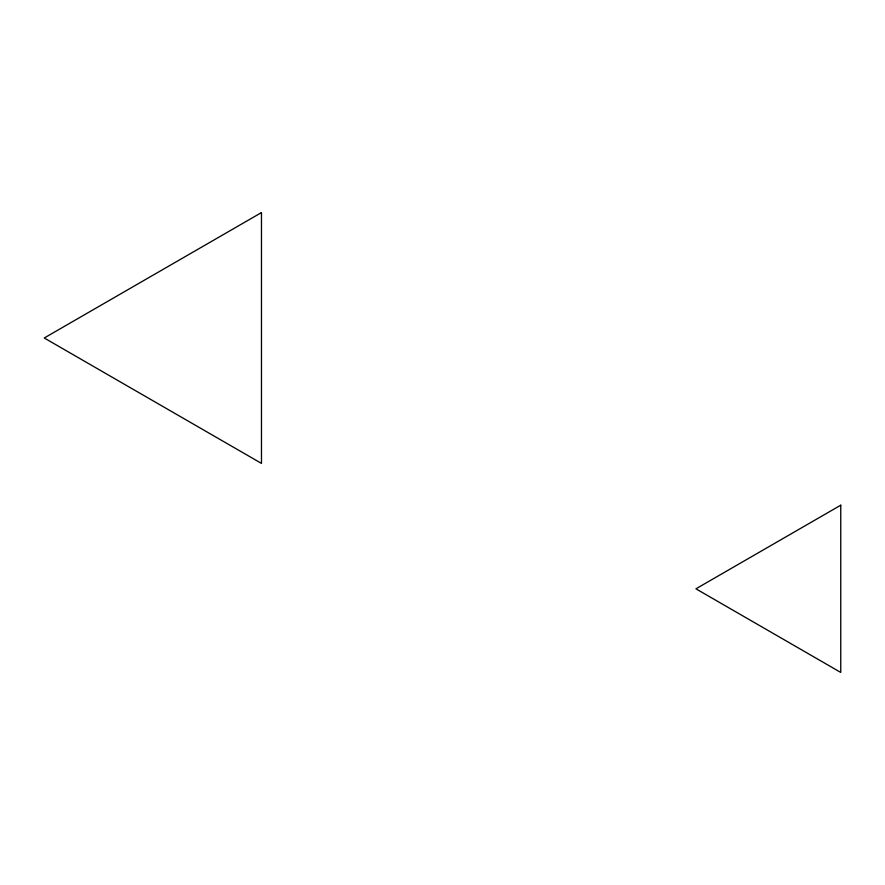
<?xml version="1.0" encoding="UTF-8"?>
<svg xmlns="http://www.w3.org/2000/svg" width="885" height="885" viewBox="0 0 885 885"><rect width="100%" height="100%" fill="white"/><g stroke="black" fill="none" stroke-linecap="round" stroke-linejoin="round"><path stroke-width="1.33" d="M261.473 212.577L44.25 337.993L261.473 463.397L261.473 212.577M840.75 505.202L695.931 588.813L840.75 672.423L840.75 505.202"/></g></svg>
